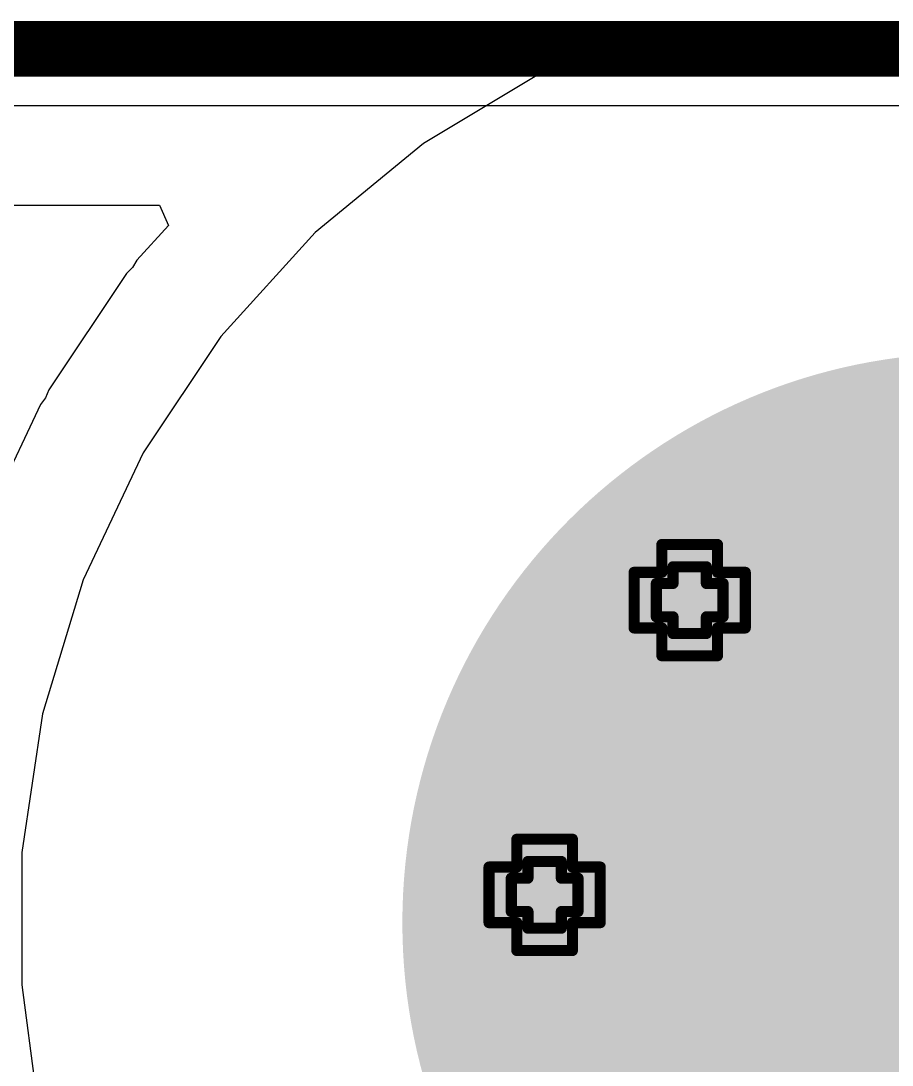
# Model space of a CAD drawing. Header units: inches. Extents: x -4 to 5258, y -4 to 5281.
# Drawn here: x 137.637 to 141.617, y 101.368 to 106.136 of the extents above; entities that cross this region are included whole.
import ezdxf

# ---------------------------------------------------------------- set-up
doc = ezdxf.new("R2010")
doc.units = ezdxf.units.IN
for name, color, linetype in [('Board Outline', 216, 'Continuous'), ('Bottom Layer', 5, 'Continuous'), ('Bottom Solder', 6, 'Continuous'), ('Drill Drawing', 1, 'Continuous'), ('Layer 1', 16, 'Continuous'), ('Layer 2', 76, 'Continuous'), ('Multi-Layer', 9, 'Continuous'), ('Pad Holes', 156, 'Continuous'), ('Top Layer', 1, 'Continuous'), ('Top Solder', 216, 'Continuous'), ('Via Holes', 16, 'Continuous')]:
    doc.layers.add(name, color=color, linetype=linetype)

msp = doc.modelspace()

# ---------------------------------------------------------------- hatches: boundary and pattern name
at = {"layer": 'Bottom Layer'}
h = msp.add_hatch(color=5, dxfattribs=at)
edge = h.paths.add_edge_path()
edge.add_arc((141.9813, 102.0187), 2.5, 0, 360)
h = msp.add_hatch(color=5, dxfattribs=at)
edge = h.paths.add_edge_path()
edge.add_arc((140.6923, 103.4914), 0.3, 0, 360)
h = msp.add_hatch(color=5, dxfattribs=at)
edge = h.paths.add_edge_path()
edge.add_arc((140.0297, 102.1457), 0.3, 0, 360)
at = {"layer": 'Bottom Solder'}
h = msp.add_hatch(color=6, dxfattribs=at)
edge = h.paths.add_edge_path()
edge.add_arc((141.9813, 102.0187), 2.6016, 0, 360)
h = msp.add_hatch(color=6, dxfattribs=at)
edge = h.paths.add_edge_path()
edge.add_arc((140.6923, 103.4914), 0.4016, 0, 360)
h = msp.add_hatch(color=6, dxfattribs=at)
edge = h.paths.add_edge_path()
edge.add_arc((140.0297, 102.1457), 0.4016, 0, 360)
at = {"layer": 'Layer 1'}
h = msp.add_hatch(color=16, dxfattribs=at)
edge = h.paths.add_edge_path()
edge.add_arc((141.9813, 102.0187), 2.5, 0, 360)
h = msp.add_hatch(color=16, dxfattribs=at)
edge = h.paths.add_edge_path()
edge.add_arc((140.6923, 103.4914), 0.3, 0, 360)
h = msp.add_hatch(color=16, dxfattribs=at)
edge = h.paths.add_edge_path()
edge.add_arc((140.0297, 102.1457), 0.3, 0, 360)
at = {"layer": 'Layer 2'}
h = msp.add_hatch(color=76, dxfattribs=at)
edge = h.paths.add_edge_path()
edge.add_arc((141.9813, 102.0187), 2.5, 0, 360)
h = msp.add_hatch(color=76, dxfattribs=at)
edge = h.paths.add_edge_path()
edge.add_arc((140.6923, 103.4914), 0.3, 0, 360)
h = msp.add_hatch(color=76, dxfattribs=at)
edge = h.paths.add_edge_path()
edge.add_arc((140.0297, 102.1457), 0.3, 0, 360)
at = {"layer": 'Multi-Layer'}
h = msp.add_hatch(color=9, dxfattribs=at)
edge = h.paths.add_edge_path()
edge.add_arc((141.9813, 102.0187), 2.5, 0, 360)
at = {"layer": 'Pad Holes'}
h = msp.add_hatch(color=7, dxfattribs=at)
edge = h.paths.add_edge_path()
edge.add_arc((141.9813, 102.0187), 1.55, 0, 360)
at = {"layer": 'Top Layer'}
h = msp.add_hatch(color=1, dxfattribs=at)
edge = h.paths.add_edge_path()
edge.add_arc((141.9813, 102.0187), 2.5, 0, 360)
h = msp.add_hatch(color=1, dxfattribs=at)
edge = h.paths.add_edge_path()
edge.add_arc((140.6923, 103.4914), 0.3, 0, 360)
h = msp.add_hatch(color=1, dxfattribs=at)
edge = h.paths.add_edge_path()
edge.add_arc((140.0297, 102.1457), 0.3, 0, 360)
at = {"layer": 'Top Solder'}
h = msp.add_hatch(color=216, dxfattribs=at)
edge = h.paths.add_edge_path()
edge.add_arc((141.9813, 102.0187), 2.6016, 0, 360)
h = msp.add_hatch(color=216, dxfattribs=at)
edge = h.paths.add_edge_path()
edge.add_arc((140.6923, 103.4914), 0.4016, 0, 360)
h = msp.add_hatch(color=216, dxfattribs=at)
edge = h.paths.add_edge_path()
edge.add_arc((140.0297, 102.1457), 0.4016, 0, 360)
at = {"layer": 'Via Holes'}
h = msp.add_hatch(color=7, dxfattribs=at)
edge = h.paths.add_edge_path()
edge.add_arc((140.6923, 103.4914), 0.15, 0, 360)
h = msp.add_hatch(color=7, dxfattribs=at)
edge = h.paths.add_edge_path()
edge.add_arc((140.0297, 102.1457), 0.15, 0, 360)

# ---------------------------------------------------------------- linework, layer by layer
at = {"layer": 'Board Outline'}
msp.add_lwpolyline([(-4.0093, 106.0093, 0.254, 0.254, 0), (145.9907, 106.0093, 0.254, 0.254, 0)], format="xyseb", dxfattribs=at)
at = {"layer": 'Bottom Layer'}
for p, q in [((140.3206, 106.028), (140.0248, 105.9055)), ((145.972, 106.028), (140.3206, 106.028)), ((140.0248, 105.9055), (139.4757, 105.5764)), ((139.4757, 105.5764), (138.9808, 105.1702)), ((126.6782, 105.2954), (138.2698, 105.2954)), ((138.2698, 105.2954), (138.311, 105.2025)), ((138.311, 105.2025), (138.1671, 105.0437)), ((138.9808, 105.1702), (138.5509, 104.6958)), ((138.1671, 105.0437), (138.1473, 105.0107)), ((138.1473, 105.0107), (138.1202, 104.9836)), ((138.1202, 104.9836), (137.7645, 104.4513)), ((138.5509, 104.6958), (138.1952, 104.1635)), ((137.7645, 104.4513), (137.7498, 104.4158)), ((137.7269, 104.385), (137.4532, 103.8062)), ((137.7498, 104.4158), (137.7269, 104.385)), ((138.1952, 104.1635), (137.9214, 103.5848)), ((137.9214, 103.5848), (137.7356, 102.9721)), ((137.7356, 102.9721), (137.6416, 102.3388)), ((137.6416, 102.3388), (137.6416, 102.0187)), ((137.6416, 102.0187), (137.6416, 101.7342)), ((137.6416, 101.7342), (137.7159, 101.1702))]:
    msp.add_line(p, q, dxfattribs=at)
at = {"layer": 'Bottom Solder'}
for p, q in [((140.3206, 106.028), (140.0248, 105.9055)), ((145.972, 106.028), (140.3206, 106.028)), ((140.0248, 105.9055), (139.4757, 105.5764)), ((139.4757, 105.5764), (138.9808, 105.1702)), ((138.9808, 105.1702), (138.5509, 104.6958)), ((138.5509, 104.6958), (138.1952, 104.1635)), ((138.1952, 104.1635), (137.9214, 103.5848)), ((137.9214, 103.5848), (137.7356, 102.9721)), ((137.7356, 102.9721), (137.6416, 102.3388)), ((137.6416, 102.3388), (137.6416, 102.0187)), ((137.6416, 102.0187), (137.6416, 101.7342)), ((137.6416, 101.7342), (137.7159, 101.1702))]:
    msp.add_line(p, q, dxfattribs=at)
at = {"layer": 'Drill Drawing'}
for points in [[(140.5653, 103.6184, 0.0508, 0.0508, 0), (140.5653, 103.7454, 0.0508, 0.0508, 0)], [(140.5653, 103.7454, 0.0508, 0.0508, 0), (140.8193, 103.7454, 0.0508, 0.0508, 0)], [(140.8193, 103.6184, 0.0508, 0.0508, 0), (140.8193, 103.7454, 0.0508, 0.0508, 0)], [(140.6161, 103.5676, 0.0508, 0.0508, 0), (140.6161, 103.6438, 0.0508, 0.0508, 0)], [(140.6161, 103.6438, 0.0508, 0.0508, 0), (140.7685, 103.6438, 0.0508, 0.0508, 0)], [(140.7685, 103.5676, 0.0508, 0.0508, 0), (140.7685, 103.6438, 0.0508, 0.0508, 0)], [(140.4383, 103.3644, 0.0508, 0.0508, 0), (140.4383, 103.6184, 0.0508, 0.0508, 0)], [(140.4383, 103.6184, 0.0508, 0.0508, 0), (140.5653, 103.6184, 0.0508, 0.0508, 0)], [(140.8193, 103.6184, 0.0508, 0.0508, 0), (140.9463, 103.6184, 0.0508, 0.0508, 0)], [(140.9463, 103.3644, 0.0508, 0.0508, 0), (140.9463, 103.6184, 0.0508, 0.0508, 0)], [(140.5399, 103.4152, 0.0508, 0.0508, 0), (140.5399, 103.5676, 0.0508, 0.0508, 0)], [(140.5399, 103.5676, 0.0508, 0.0508, 0), (140.6161, 103.5676, 0.0508, 0.0508, 0)], [(140.7685, 103.5676, 0.0508, 0.0508, 0), (140.8447, 103.5676, 0.0508, 0.0508, 0)], [(140.8447, 103.4152, 0.0508, 0.0508, 0), (140.8447, 103.5676, 0.0508, 0.0508, 0)], [(140.5399, 103.4152, 0.0508, 0.0508, 0), (140.6161, 103.4152, 0.0508, 0.0508, 0)], [(140.6161, 103.339, 0.0508, 0.0508, 0), (140.6161, 103.4152, 0.0508, 0.0508, 0)], [(140.7685, 103.4152, 0.0508, 0.0508, 0), (140.8447, 103.4152, 0.0508, 0.0508, 0)], [(140.7685, 103.339, 0.0508, 0.0508, 0), (140.7685, 103.4152, 0.0508, 0.0508, 0)], [(140.4383, 103.3644, 0.0508, 0.0508, 0), (140.5653, 103.3644, 0.0508, 0.0508, 0)], [(140.5653, 103.2374, 0.0508, 0.0508, 0), (140.5653, 103.3644, 0.0508, 0.0508, 0)], [(140.8193, 103.3644, 0.0508, 0.0508, 0), (140.9463, 103.3644, 0.0508, 0.0508, 0)], [(140.8193, 103.2374, 0.0508, 0.0508, 0), (140.8193, 103.3644, 0.0508, 0.0508, 0)], [(140.6161, 103.339, 0.0508, 0.0508, 0), (140.7685, 103.339, 0.0508, 0.0508, 0)], [(140.5653, 103.2374, 0.0508, 0.0508, 0), (140.8193, 103.2374, 0.0508, 0.0508, 0)], [(139.9027, 102.2727, 0.0508, 0.0508, 0), (139.9027, 102.3997, 0.0508, 0.0508, 0)], [(139.9027, 102.3997, 0.0508, 0.0508, 0), (140.1567, 102.3997, 0.0508, 0.0508, 0)], [(140.1567, 102.2727, 0.0508, 0.0508, 0), (140.1567, 102.3997, 0.0508, 0.0508, 0)], [(139.9535, 102.2219, 0.0508, 0.0508, 0), (139.9535, 102.2981, 0.0508, 0.0508, 0)], [(139.9535, 102.2981, 0.0508, 0.0508, 0), (140.1059, 102.2981, 0.0508, 0.0508, 0)], [(140.1059, 102.2219, 0.0508, 0.0508, 0), (140.1059, 102.2981, 0.0508, 0.0508, 0)], [(139.7757, 102.0187, 0.0508, 0.0508, 0), (139.7757, 102.2727, 0.0508, 0.0508, 0)], [(139.7757, 102.2727, 0.0508, 0.0508, 0), (139.9027, 102.2727, 0.0508, 0.0508, 0)], [(140.1567, 102.2727, 0.0508, 0.0508, 0), (140.2837, 102.2727, 0.0508, 0.0508, 0)], [(140.2837, 102.0187, 0.0508, 0.0508, 0), (140.2837, 102.2727, 0.0508, 0.0508, 0)], [(139.8773, 102.0695, 0.0508, 0.0508, 0), (139.8773, 102.2219, 0.0508, 0.0508, 0)], [(139.8773, 102.2219, 0.0508, 0.0508, 0), (139.9535, 102.2219, 0.0508, 0.0508, 0)], [(140.1059, 102.2219, 0.0508, 0.0508, 0), (140.1821, 102.2219, 0.0508, 0.0508, 0)], [(140.1821, 102.0695, 0.0508, 0.0508, 0), (140.1821, 102.2219, 0.0508, 0.0508, 0)], [(139.8773, 102.0695, 0.0508, 0.0508, 0), (139.9535, 102.0695, 0.0508, 0.0508, 0)], [(139.9535, 101.9933, 0.0508, 0.0508, 0), (139.9535, 102.0695, 0.0508, 0.0508, 0)], [(140.1059, 102.0695, 0.0508, 0.0508, 0), (140.1821, 102.0695, 0.0508, 0.0508, 0)], [(140.1059, 101.9933, 0.0508, 0.0508, 0), (140.1059, 102.0695, 0.0508, 0.0508, 0)], [(139.7757, 102.0187, 0.0508, 0.0508, 0), (139.9027, 102.0187, 0.0508, 0.0508, 0)], [(139.9027, 101.8917, 0.0508, 0.0508, 0), (139.9027, 102.0187, 0.0508, 0.0508, 0)], [(140.1567, 102.0187, 0.0508, 0.0508, 0), (140.2837, 102.0187, 0.0508, 0.0508, 0)], [(140.1567, 101.8917, 0.0508, 0.0508, 0), (140.1567, 102.0187, 0.0508, 0.0508, 0)], [(139.9535, 101.9933, 0.0508, 0.0508, 0), (140.1059, 101.9933, 0.0508, 0.0508, 0)], [(139.9027, 101.8917, 0.0508, 0.0508, 0), (140.1567, 101.8917, 0.0508, 0.0508, 0)]]:
    msp.add_lwpolyline(points, format="xyseb", dxfattribs=at)
for points in [[(140.5526, 103.7454, 0.0254, 0.0254, 1), (140.578, 103.7454, 0.0254, 0.0254, 1)], [(140.5526, 103.7454, 0.0254, 0.0254, 1), (140.578, 103.7454, 0.0254, 0.0254, 1)], [(140.8066, 103.7454, 0.0254, 0.0254, 1), (140.832, 103.7454, 0.0254, 0.0254, 1)], [(140.8066, 103.7454, 0.0254, 0.0254, 1), (140.832, 103.7454, 0.0254, 0.0254, 1)], [(140.6034, 103.6438, 0.0254, 0.0254, 1), (140.6288, 103.6438, 0.0254, 0.0254, 1)], [(140.6034, 103.6438, 0.0254, 0.0254, 1), (140.6288, 103.6438, 0.0254, 0.0254, 1)], [(140.7558, 103.6438, 0.0254, 0.0254, 1), (140.7812, 103.6438, 0.0254, 0.0254, 1)], [(140.7558, 103.6438, 0.0254, 0.0254, 1), (140.7812, 103.6438, 0.0254, 0.0254, 1)], [(140.4256, 103.6184, 0.0254, 0.0254, 1), (140.451, 103.6184, 0.0254, 0.0254, 1)], [(140.4256, 103.6184, 0.0254, 0.0254, 1), (140.451, 103.6184, 0.0254, 0.0254, 1)], [(140.5526, 103.6184, 0.0254, 0.0254, 1), (140.578, 103.6184, 0.0254, 0.0254, 1)], [(140.5526, 103.6184, 0.0254, 0.0254, 1), (140.578, 103.6184, 0.0254, 0.0254, 1)], [(140.8066, 103.6184, 0.0254, 0.0254, 1), (140.832, 103.6184, 0.0254, 0.0254, 1)], [(140.8066, 103.6184, 0.0254, 0.0254, 1), (140.832, 103.6184, 0.0254, 0.0254, 1)], [(140.9336, 103.6184, 0.0254, 0.0254, 1), (140.959, 103.6184, 0.0254, 0.0254, 1)], [(140.9336, 103.6184, 0.0254, 0.0254, 1), (140.959, 103.6184, 0.0254, 0.0254, 1)], [(140.5272, 103.5676, 0.0254, 0.0254, 1), (140.5526, 103.5676, 0.0254, 0.0254, 1)], [(140.5272, 103.5676, 0.0254, 0.0254, 1), (140.5526, 103.5676, 0.0254, 0.0254, 1)], [(140.6034, 103.5676, 0.0254, 0.0254, 1), (140.6288, 103.5676, 0.0254, 0.0254, 1)], [(140.6034, 103.5676, 0.0254, 0.0254, 1), (140.6288, 103.5676, 0.0254, 0.0254, 1)], [(140.7558, 103.5676, 0.0254, 0.0254, 1), (140.7812, 103.5676, 0.0254, 0.0254, 1)], [(140.7558, 103.5676, 0.0254, 0.0254, 1), (140.7812, 103.5676, 0.0254, 0.0254, 1)], [(140.832, 103.5676, 0.0254, 0.0254, 1), (140.8574, 103.5676, 0.0254, 0.0254, 1)], [(140.832, 103.5676, 0.0254, 0.0254, 1), (140.8574, 103.5676, 0.0254, 0.0254, 1)], [(140.5272, 103.4152, 0.0254, 0.0254, 1), (140.5526, 103.4152, 0.0254, 0.0254, 1)], [(140.5272, 103.4152, 0.0254, 0.0254, 1), (140.5526, 103.4152, 0.0254, 0.0254, 1)], [(140.6034, 103.4152, 0.0254, 0.0254, 1), (140.6288, 103.4152, 0.0254, 0.0254, 1)], [(140.6034, 103.4152, 0.0254, 0.0254, 1), (140.6288, 103.4152, 0.0254, 0.0254, 1)], [(140.7558, 103.4152, 0.0254, 0.0254, 1), (140.7812, 103.4152, 0.0254, 0.0254, 1)], [(140.7558, 103.4152, 0.0254, 0.0254, 1), (140.7812, 103.4152, 0.0254, 0.0254, 1)], [(140.832, 103.4152, 0.0254, 0.0254, 1), (140.8574, 103.4152, 0.0254, 0.0254, 1)], [(140.832, 103.4152, 0.0254, 0.0254, 1), (140.8574, 103.4152, 0.0254, 0.0254, 1)], [(140.4256, 103.3644, 0.0254, 0.0254, 1), (140.451, 103.3644, 0.0254, 0.0254, 1)], [(140.4256, 103.3644, 0.0254, 0.0254, 1), (140.451, 103.3644, 0.0254, 0.0254, 1)], [(140.5526, 103.3644, 0.0254, 0.0254, 1), (140.578, 103.3644, 0.0254, 0.0254, 1)], [(140.5526, 103.3644, 0.0254, 0.0254, 1), (140.578, 103.3644, 0.0254, 0.0254, 1)], [(140.8066, 103.3644, 0.0254, 0.0254, 1), (140.832, 103.3644, 0.0254, 0.0254, 1)], [(140.8066, 103.3644, 0.0254, 0.0254, 1), (140.832, 103.3644, 0.0254, 0.0254, 1)], [(140.9336, 103.3644, 0.0254, 0.0254, 1), (140.959, 103.3644, 0.0254, 0.0254, 1)], [(140.9336, 103.3644, 0.0254, 0.0254, 1), (140.959, 103.3644, 0.0254, 0.0254, 1)], [(140.6034, 103.339, 0.0254, 0.0254, 1), (140.6288, 103.339, 0.0254, 0.0254, 1)], [(140.6034, 103.339, 0.0254, 0.0254, 1), (140.6288, 103.339, 0.0254, 0.0254, 1)], [(140.7558, 103.339, 0.0254, 0.0254, 1), (140.7812, 103.339, 0.0254, 0.0254, 1)], [(140.7558, 103.339, 0.0254, 0.0254, 1), (140.7812, 103.339, 0.0254, 0.0254, 1)], [(140.5526, 103.2374, 0.0254, 0.0254, 1), (140.578, 103.2374, 0.0254, 0.0254, 1)], [(140.5526, 103.2374, 0.0254, 0.0254, 1), (140.578, 103.2374, 0.0254, 0.0254, 1)], [(140.8066, 103.2374, 0.0254, 0.0254, 1), (140.832, 103.2374, 0.0254, 0.0254, 1)], [(140.8066, 103.2374, 0.0254, 0.0254, 1), (140.832, 103.2374, 0.0254, 0.0254, 1)], [(139.89, 102.3997, 0.0254, 0.0254, 1), (139.9154, 102.3997, 0.0254, 0.0254, 1)], [(139.89, 102.3997, 0.0254, 0.0254, 1), (139.9154, 102.3997, 0.0254, 0.0254, 1)], [(140.144, 102.3997, 0.0254, 0.0254, 1), (140.1694, 102.3997, 0.0254, 0.0254, 1)], [(140.144, 102.3997, 0.0254, 0.0254, 1), (140.1694, 102.3997, 0.0254, 0.0254, 1)], [(139.9408, 102.2981, 0.0254, 0.0254, 1), (139.9662, 102.2981, 0.0254, 0.0254, 1)], [(139.9408, 102.2981, 0.0254, 0.0254, 1), (139.9662, 102.2981, 0.0254, 0.0254, 1)], [(140.0932, 102.2981, 0.0254, 0.0254, 1), (140.1186, 102.2981, 0.0254, 0.0254, 1)], [(140.0932, 102.2981, 0.0254, 0.0254, 1), (140.1186, 102.2981, 0.0254, 0.0254, 1)], [(139.763, 102.2727, 0.0254, 0.0254, 1), (139.7884, 102.2727, 0.0254, 0.0254, 1)], [(139.763, 102.2727, 0.0254, 0.0254, 1), (139.7884, 102.2727, 0.0254, 0.0254, 1)], [(139.89, 102.2727, 0.0254, 0.0254, 1), (139.9154, 102.2727, 0.0254, 0.0254, 1)], [(139.89, 102.2727, 0.0254, 0.0254, 1), (139.9154, 102.2727, 0.0254, 0.0254, 1)], [(140.144, 102.2727, 0.0254, 0.0254, 1), (140.1694, 102.2727, 0.0254, 0.0254, 1)], [(140.144, 102.2727, 0.0254, 0.0254, 1), (140.1694, 102.2727, 0.0254, 0.0254, 1)], [(140.271, 102.2727, 0.0254, 0.0254, 1), (140.2964, 102.2727, 0.0254, 0.0254, 1)], [(140.271, 102.2727, 0.0254, 0.0254, 1), (140.2964, 102.2727, 0.0254, 0.0254, 1)], [(139.8646, 102.2219, 0.0254, 0.0254, 1), (139.89, 102.2219, 0.0254, 0.0254, 1)], [(139.8646, 102.2219, 0.0254, 0.0254, 1), (139.89, 102.2219, 0.0254, 0.0254, 1)], [(139.9408, 102.2219, 0.0254, 0.0254, 1), (139.9662, 102.2219, 0.0254, 0.0254, 1)], [(139.9408, 102.2219, 0.0254, 0.0254, 1), (139.9662, 102.2219, 0.0254, 0.0254, 1)], [(140.0932, 102.2219, 0.0254, 0.0254, 1), (140.1186, 102.2219, 0.0254, 0.0254, 1)], [(140.0932, 102.2219, 0.0254, 0.0254, 1), (140.1186, 102.2219, 0.0254, 0.0254, 1)], [(140.1694, 102.2219, 0.0254, 0.0254, 1), (140.1948, 102.2219, 0.0254, 0.0254, 1)], [(140.1694, 102.2219, 0.0254, 0.0254, 1), (140.1948, 102.2219, 0.0254, 0.0254, 1)], [(139.8646, 102.0695, 0.0254, 0.0254, 1), (139.89, 102.0695, 0.0254, 0.0254, 1)], [(139.8646, 102.0695, 0.0254, 0.0254, 1), (139.89, 102.0695, 0.0254, 0.0254, 1)], [(139.9408, 102.0695, 0.0254, 0.0254, 1), (139.9662, 102.0695, 0.0254, 0.0254, 1)], [(139.9408, 102.0695, 0.0254, 0.0254, 1), (139.9662, 102.0695, 0.0254, 0.0254, 1)], [(140.0932, 102.0695, 0.0254, 0.0254, 1), (140.1186, 102.0695, 0.0254, 0.0254, 1)], [(140.0932, 102.0695, 0.0254, 0.0254, 1), (140.1186, 102.0695, 0.0254, 0.0254, 1)], [(140.1694, 102.0695, 0.0254, 0.0254, 1), (140.1948, 102.0695, 0.0254, 0.0254, 1)], [(140.1694, 102.0695, 0.0254, 0.0254, 1), (140.1948, 102.0695, 0.0254, 0.0254, 1)], [(139.763, 102.0187, 0.0254, 0.0254, 1), (139.7884, 102.0187, 0.0254, 0.0254, 1)], [(139.763, 102.0187, 0.0254, 0.0254, 1), (139.7884, 102.0187, 0.0254, 0.0254, 1)], [(139.89, 102.0187, 0.0254, 0.0254, 1), (139.9154, 102.0187, 0.0254, 0.0254, 1)], [(139.89, 102.0187, 0.0254, 0.0254, 1), (139.9154, 102.0187, 0.0254, 0.0254, 1)], [(140.144, 102.0187, 0.0254, 0.0254, 1), (140.1694, 102.0187, 0.0254, 0.0254, 1)], [(140.144, 102.0187, 0.0254, 0.0254, 1), (140.1694, 102.0187, 0.0254, 0.0254, 1)], [(140.271, 102.0187, 0.0254, 0.0254, 1), (140.2964, 102.0187, 0.0254, 0.0254, 1)], [(140.271, 102.0187, 0.0254, 0.0254, 1), (140.2964, 102.0187, 0.0254, 0.0254, 1)], [(139.9408, 101.9933, 0.0254, 0.0254, 1), (139.9662, 101.9933, 0.0254, 0.0254, 1)], [(139.9408, 101.9933, 0.0254, 0.0254, 1), (139.9662, 101.9933, 0.0254, 0.0254, 1)], [(140.0932, 101.9933, 0.0254, 0.0254, 1), (140.1186, 101.9933, 0.0254, 0.0254, 1)], [(140.0932, 101.9933, 0.0254, 0.0254, 1), (140.1186, 101.9933, 0.0254, 0.0254, 1)], [(139.89, 101.8917, 0.0254, 0.0254, 1), (139.9154, 101.8917, 0.0254, 0.0254, 1)], [(139.89, 101.8917, 0.0254, 0.0254, 1), (139.9154, 101.8917, 0.0254, 0.0254, 1)], [(140.144, 101.8917, 0.0254, 0.0254, 1), (140.1694, 101.8917, 0.0254, 0.0254, 1)], [(140.144, 101.8917, 0.0254, 0.0254, 1), (140.1694, 101.8917, 0.0254, 0.0254, 1)]]:
    msp.add_lwpolyline(points, format="xyseb", close=True, dxfattribs=at)
at = {"layer": 'Layer 1'}
msp.add_line((-3.7504, 105.7504), (145.7317, 105.7504), dxfattribs=at)
at = {"layer": 'Top Layer'}
for p, q in [((140.3206, 106.028), (140.0248, 105.9055)), ((145.972, 106.028), (140.3206, 106.028)), ((140.0248, 105.9055), (139.4757, 105.5764)), ((139.4757, 105.5764), (138.9808, 105.1702)), ((127.8499, 105.2954), (138.2698, 105.2954)), ((138.2698, 105.2954), (138.311, 105.2025)), ((138.311, 105.2025), (138.1671, 105.0437)), ((138.9808, 105.1702), (138.5509, 104.6958)), ((138.1671, 105.0437), (138.1473, 105.0107)), ((138.1473, 105.0107), (138.1202, 104.9836)), ((138.1202, 104.9836), (137.7645, 104.4513)), ((138.5509, 104.6958), (138.1952, 104.1635)), ((137.7645, 104.4513), (137.7498, 104.4158)), ((137.7269, 104.385), (137.4532, 103.8062)), ((137.7498, 104.4158), (137.7269, 104.385)), ((138.1952, 104.1635), (137.9214, 103.5848)), ((137.9214, 103.5848), (137.7356, 102.9721)), ((137.7356, 102.9721), (137.6416, 102.3388)), ((137.6416, 102.3388), (137.6416, 102.0187)), ((137.6416, 102.0187), (137.6416, 101.7342)), ((137.6416, 101.7342), (137.7159, 101.1702))]:
    msp.add_line(p, q, dxfattribs=at)
at = {"layer": 'Top Solder'}
for p, q in [((140.3206, 106.028), (140.0248, 105.9055)), ((145.972, 106.028), (140.3206, 106.028)), ((140.0248, 105.9055), (139.4757, 105.5764)), ((139.4757, 105.5764), (138.9808, 105.1702)), ((138.9808, 105.1702), (138.5509, 104.6958)), ((138.5509, 104.6958), (138.1952, 104.1635)), ((138.1952, 104.1635), (137.9214, 103.5848)), ((137.9214, 103.5848), (137.7356, 102.9721)), ((137.7356, 102.9721), (137.6416, 102.3388)), ((137.6416, 102.3388), (137.6416, 102.0187)), ((137.6416, 102.0187), (137.6416, 101.7342)), ((137.6416, 101.7342), (137.7159, 101.1702))]:
    msp.add_line(p, q, dxfattribs=at)

doc.saveas('drawing.dxf')
